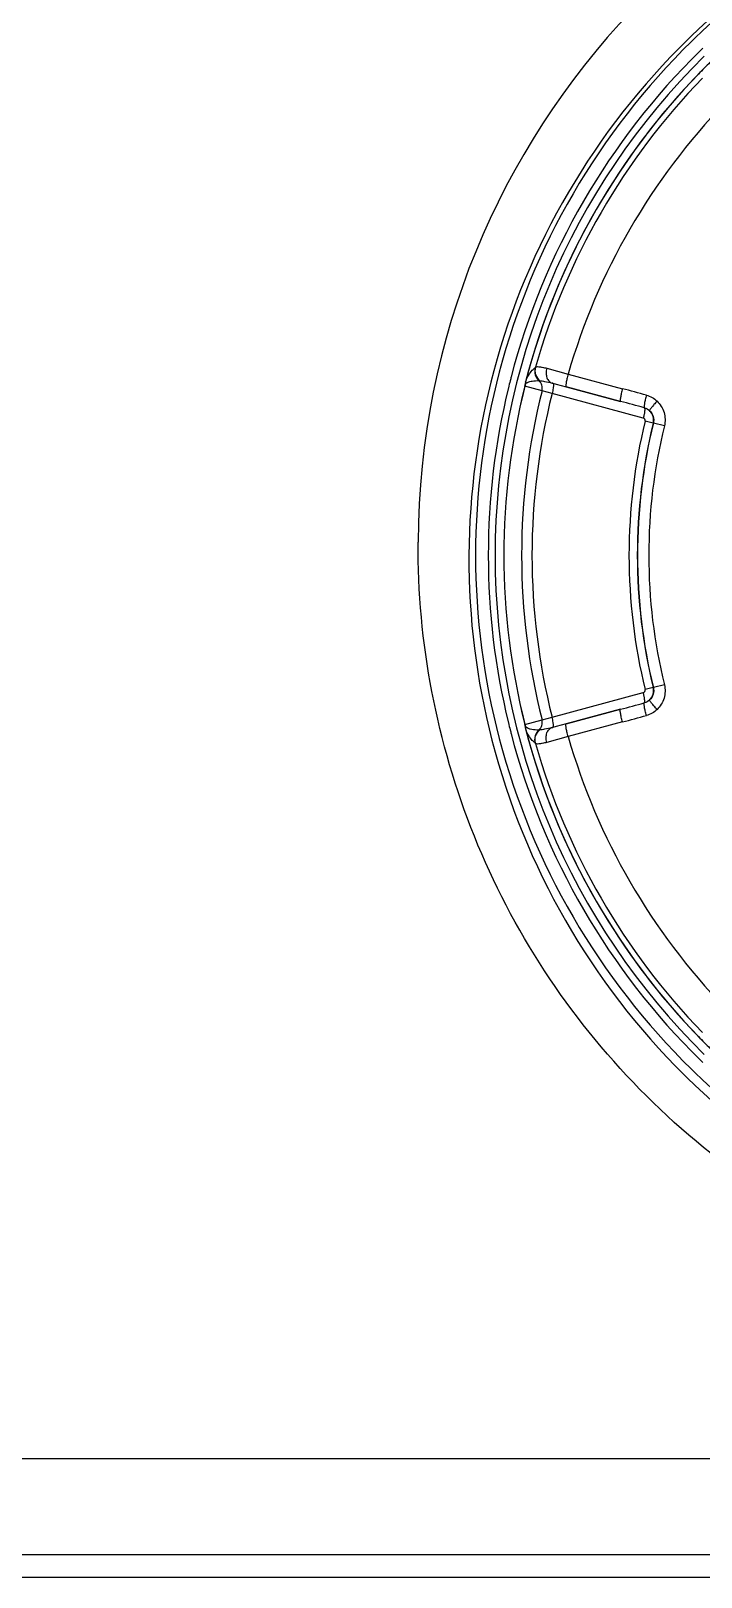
# Model space of a CAD drawing. Header units: millimetres. Extents: x -1584 to 3730, y -1918 to 2655.
# Drawn here: x 579.8 to 606.2, y -141.1 to -80.4 of the extents above; entities that cross this region are included whole.
import ezdxf

# ---------------------------------------------------------------- set-up
doc = ezdxf.new("R2010")
doc.units = ezdxf.units.MM
doc.header["$LTSCALE"] = 65.395
doc.layers.add('GEOM', color=7, linetype='CONTINUOUS')

msp = doc.modelspace()

# ---------------------------------------------------------------- linework, layer by layer
at = {"layer": 'GEOM', "linetype": 'Continuous'}
for p, q in [((600.1, -93.604), (600.934, -93.833)), ((600.934, -93.833), (603.069, -94.405)), ((599.238, -94.306), (599.238, -94.305)), ((599.911, -94.486), (599.238, -94.306)), ((599.25, -94.234), (599.249, -94.234)), ((599.264, -94.14), (599.264, -94.14)), ((600.304, -94.596), (599.911, -94.486)), ((603.888, -95.556), (600.304, -94.596)), ((600.306, -94.184), (600.337, -94.192)), ((600.337, -94.192), (600.306, -94.184)), ((600.337, -94.192), (600.469, -94.227)), ((600.469, -94.227), (600.858, -94.331)), ((600.858, -94.331), (602.992, -94.903)), ((602.992, -94.903), (600.858, -94.331)), ((604.278, -95.754), (603.961, -95.676)), ((604.282, -95.755), (604.278, -95.754)), ((604.714, -95.86), (604.282, -95.755)), ((604.278, -106.146), (603.961, -106.224)), ((604.278, -106.146), (604.282, -106.145)), ((604.714, -106.04), (604.282, -106.145)), ((600.304, -107.304), (603.888, -106.344)), ((599.238, -107.594), (599.911, -107.414)), ((599.911, -107.414), (600.304, -107.304)), ((602.992, -106.997), (600.858, -107.569)), ((600.858, -107.569), (602.992, -106.997)), ((599.238, -107.594), (599.238, -107.595)), ((599.249, -107.666), (599.264, -107.76)), ((599.25, -107.666), (599.249, -107.666)), ((599.264, -107.76), (599.264, -107.76)), ((600.934, -108.067), (600.1, -108.296)), ((600.337, -107.708), (600.306, -107.716)), ((600.306, -107.716), (600.337, -107.708)), ((600.469, -107.673), (600.337, -107.708)), ((600.858, -107.569), (600.469, -107.673)), ((603.069, -107.495), (600.934, -108.067)), ((731.341, -136.432), (259.777, -136.432)), ((731.341, -140.208), (259.777, -140.208)), ((499.559, -141.081), (731.341, -141.081))]:
    msp.add_line(p, q, dxfattribs=at)
for points in [[(599.249, -94.234), (599.246, -94.261), (599.238, -94.305)], [(599.264, -94.14), (599.261, -94.153), (599.249, -94.234)], [(599.238, -107.595), (599.246, -107.639), (599.249, -107.666)]]:
    msp.add_lwpolyline(points, dxfattribs=at)
for centre, radius, start, end in [((625.559, -100.575), 30.517, 93.28787, 179.73209), ((625.56, -101.094), 28.519, 105.87756, 133.98437), ((625.559, -100.95), 28.259, 105.42078, 134.06976), ((625.563, -101.095), 28.522, 134.32335, 164.9691), ((625.559, -100.95), 28.259, 134.40946, 165.24082), ((625.597, -101.131), 28.571, 133.98571, 134.32192), ((625.559, -100.95), 28.259, 134.06976, 134.40946), ((625.559, -100.95), 27.493, 134.5248, 225.4752), ((625.559, -100.95), 27.493, 134.5248, 225.4752), ((625.559, -100.95), 27.759, 134.47491, 165.36398), ((625.559, -100.95), 27.759, 134.12818, 134.47491), ((625.559, -100.95), 27.162, 134.51942, 165.48058), ((625.559, -100.95), 27.162, 134.51942, 135.8922), ((625.559, -100.95), 27.162, 135.8922, 164.1078), ((625.559, -100.95), 26.94, 135.91063, 164.08937), ((625.559, -100.95), 25.632, 136.12013, 163.87987), ((625.559, -100.95), 27.162, 164.1078, 165.48058), ((625.69, -101.11), 28.649, 165.00656, 179.67998), ((625.559, -100.95), 28.259, 165.24082, 180), ((625.559, -100.95), 27.759, 165.69923, 166.28462), ((625.559, -100.95), 27.759, 165.36398, 165.69923), ((600.124, -93.717), 0.5, 164.15013, 228.19027), ((599.523, -94.388), 0.4, 345.82059, 48.07365), ((625.559, -100.95), 27.759, 166.28462, 180), ((625.559, -100.95), 27.147, 165.83205, 194.16795), ((625.559, -100.95), 27.146, 165.83205, 194.16795), ((625.559, -100.95), 26.45, 165.85363, 194.14637), ((598.852, -94.208), 0.399, 345.84607, 356.29478), ((599.736, -94.261), 0.487, 174.86742, 176.84319), ((599.412, -94.361), 0.206, 140.45229, 141.95049), ((599.736, -94.261), 0.487, 168.55688, 174.86598), ((599.735, -94.261), 0.486, 165.67163, 168.55391), ((599.511, -94.485), 0.366, 118.52086, 121.65036), ((625.559, -100.95), 26.042, 165.87764, 194.12236), ((559.582, -256.73), 168.049, 74.67055, 75.00269), ((506.391, -455.428), 373.242, 74.85168, 75.00012), ((603.792, -95.635), 0.5, 346.28699, 46.54349), ((625.559, -100.95), 22.233, 166.27873, 193.72127), ((625.559, -100.95), 21.906, 166.27873, 193.72127), ((625.559, -100.95), 21.901, 166.27901, 193.72099), ((625.559, -100.95), 21.457, 166.27901, 193.72099), ((625.692, -101.076), 28.651, 179.74712, 194.42984), ((625.559, -100.95), 28.259, 180, 194.75919), ((625.559, -100.95), 27.759, 180, 193.7136), ((603.792, -106.265), 0.5, 313.45653, 13.71301), ((506.389, 253.536), 373.251, 284.99988, 285.14832), ((599.523, -107.512), 0.4, 311.92193, 14.17887), ((559.583, 54.825), 168.043, 284.99731, 285.32945), ((625.559, -100.95), 27.759, 193.7136, 194.30068), ((625.559, -100.95), 27.759, 194.30068, 194.63593), ((625.559, -100.95), 27.759, 194.63593, 225.52502), ((598.852, -107.692), 0.399, 3.70444, 14.15472), ((599.411, -107.54), 0.205, 218.04744, 219.06141), ((599.736, -107.639), 0.487, 183.15662, 184.62052), ((599.736, -107.639), 0.487, 184.62028, 188.51645), ((599.736, -107.639), 0.487, 188.51924, 194.32656), ((625.559, -100.95), 27.162, 194.51942, 195.8922), ((625.559, -100.95), 27.162, 194.51942, 225.48058), ((600.124, -108.183), 0.5, 131.81989, 195.85183), ((625.559, -100.95), 25.632, 196.12013, 223.87987), ((625.563, -101.09), 28.522, 194.46796, 225.26135), ((625.559, -100.95), 28.259, 194.75919, 225.59054), ((625.559, -100.95), 27.162, 195.8922, 224.1078), ((625.559, -100.95), 26.94, 195.91063, 224.08937), ((625.559, -100.95), 27.162, 224.1078, 225.48058), ((625.559, -100.95), 27.759, 225.52502, 225.87176), ((625.597, -101.054), 28.572, 225.26302, 225.59906), ((625.559, -100.95), 28.259, 225.59054, 225.93023), ((625.559, -100.95), 28.259, 225.93023, 254.57922), ((625.56, -101.092), 28.519, 225.60019, 253.93081)]:
    msp.add_arc(centre, radius, start, end, dxfattribs=at)
for points, knots in [([(599.264, -94.14), (599.317, -93.991), (599.42, -93.782), (599.584, -93.619), (599.643, -93.581)], [0, 0, 0, 0, 0.693021, 1, 1, 1, 1]), ([(599.336, -94.164), (599.345, -94.159), (599.377, -94.143), (599.411, -94.131), (599.437, -94.124)], [0, 0, 0, 0, 0.266422, 1, 1, 1, 1]), ([(599.437, -94.124), (599.467, -94.115), (599.583, -94.09), (599.703, -94.086), (599.791, -94.09)], [0, 0, 0, 0, 0.263586, 1, 1, 1, 1]), ([(599.651, -93.565), (599.625, -93.658), (599.63, -93.866), (599.753, -94.034), (599.83, -94.093)], [0, 0, 0, 0, 0.498106, 1, 1, 1, 1]), ([(599.643, -93.581), (599.644, -93.581), (599.647, -93.575), (599.649, -93.57), (599.651, -93.565)], [0, 0, 0, 0, 0.116284, 1, 1, 1, 1]), ([(599.651, -93.565), (599.658, -93.551), (599.71, -93.536), (599.797, -93.539), (599.936, -93.561), (600.04, -93.587), (600.1, -93.604)], [0, 0, 0, 0, 0.099683, 0.297657, 0.599982, 1, 1, 1, 1]), ([(599.791, -94.09), (599.792, -94.09), (599.805, -94.091), (599.819, -94.092), (599.83, -94.093)], [0, 0, 0, 0, 0.119526, 1, 1, 1, 1]), ([(599.83, -94.093), (599.891, -94.096), (600.051, -94.122), (600.209, -94.158), (600.306, -94.184)], [0, 0, 0, 0, 0.375635, 1, 1, 1, 1]), ([(600.1, -93.604), (600.082, -93.666), (600.065, -93.792), (600.092, -93.971), (600.172, -94.115), (600.261, -94.172), (600.306, -94.184)], [0, 0, 0, 0, 0.28904, 0.557234, 0.792097, 1, 1, 1, 1]), ([(600.934, -93.833), (600.918, -93.895), (600.889, -94.01), (600.862, -94.147), (600.85, -94.236), (600.847, -94.284), (600.847, -94.313), (600.853, -94.33), (600.858, -94.331)], [0, 0, 0, 0, 0.376116, 0.695926, 0.819239, 0.912115, 0.971628, 1, 1, 1, 1]), ([(599.253, -94.23), (599.259, -94.223), (599.278, -94.202), (599.302, -94.184), (599.319, -94.174)], [0, 0, 0, 0, 0.300694, 1, 1, 1, 1]), ([(600.356, -94.318), (600.355, -94.338), (600.344, -94.432), (600.323, -94.524), (600.304, -94.596)], [0, 0, 0, 0, 0.215715, 1, 1, 1, 1]), ([(600.337, -94.192), (600.35, -94.195), (600.362, -94.25), (600.359, -94.288), (600.356, -94.318)], [0, 0, 0, 0, 0.314915, 1, 1, 1, 1]), ([(603.069, -94.405), (603.052, -94.467), (603.024, -94.581), (602.997, -94.718), (602.984, -94.808), (602.981, -94.856), (602.982, -94.885), (602.988, -94.902), (602.992, -94.903)], [0, 0, 0, 0, 0.376103, 0.695917, 0.819234, 0.912114, 0.971629, 1, 1, 1, 1]), ([(604.009, -94.66), (603.993, -94.718), (603.965, -94.828), (603.938, -94.96), (603.924, -95.049), (603.919, -95.098), (603.919, -95.131), (603.922, -95.15), (603.926, -95.155)], [0, 0, 0, 0, 0.361258, 0.673603, 0.797796, 0.895144, 0.962629, 1, 1, 1, 1]), ([(603.926, -95.155), (603.931, -95.159), (603.938, -95.174), (603.945, -95.219), (603.94, -95.302), (603.921, -95.421), (603.901, -95.509), (603.888, -95.556)], [0, 0, 0, 0, 0.044984, 0.115733, 0.337115, 0.644949, 1, 1, 1, 1]), ([(604.427, -94.895), (604.386, -94.938), (604.312, -95.021), (604.228, -95.121), (604.177, -95.189), (604.152, -95.227), (604.139, -95.252), (604.133, -95.268), (604.136, -95.273)], [0, 0, 0, 0, 0.374731, 0.691497, 0.814316, 0.907968, 0.969619, 1, 1, 1, 1]), ([(604.136, -95.273), (604.199, -95.331), (604.298, -95.486), (604.303, -95.67), (604.282, -95.755)], [0, 0, 0, 0, 0.495921, 1, 1, 1, 1]), ([(604.427, -94.895), (604.553, -95.014), (604.747, -95.325), (604.755, -95.691), (604.714, -95.86)], [0, 0, 0, 0, 0.499381, 1, 1, 1, 1]), ([(603.961, -95.676), (603.967, -95.652), (603.958, -95.596), (603.912, -95.563), (603.888, -95.556)], [0, 0, 0, 0, 0.502184, 1, 1, 1, 1]), ([(656.075, -100.432), (656.093, -104.353), (654.576, -112.318), (647.91, -122.506), (637.73, -129.45), (625.559, -131.918), (613.387, -129.45), (603.207, -122.506), (596.542, -112.318), (595.024, -104.353), (595.042, -100.432)], [0, 0, 0, 0, 0.123101, 0.247266, 0.373034, 0.5, 0.626966, 0.752734, 0.876898, 1, 1, 1, 1]), ([(603.888, -106.344), (603.912, -106.337), (603.958, -106.304), (603.967, -106.248), (603.961, -106.224)], [0, 0, 0, 0, 0.497816, 1, 1, 1, 1]), ([(604.282, -106.145), (604.303, -106.23), (604.298, -106.414), (604.199, -106.569), (604.136, -106.627)], [0, 0, 0, 0, 0.50408, 1, 1, 1, 1]), ([(604.714, -106.04), (604.755, -106.209), (604.747, -106.575), (604.553, -106.886), (604.427, -107.005)], [0, 0, 0, 0, 0.500619, 1, 1, 1, 1]), ([(603.926, -106.745), (603.931, -106.741), (603.938, -106.726), (603.945, -106.681), (603.94, -106.598), (603.921, -106.479), (603.901, -106.391), (603.888, -106.344)], [0, 0, 0, 0, 0.044983, 0.115731, 0.33711, 0.644943, 1, 1, 1, 1]), ([(604.009, -107.24), (603.993, -107.182), (603.965, -107.072), (603.938, -106.94), (603.924, -106.851), (603.919, -106.802), (603.919, -106.769), (603.922, -106.75), (603.926, -106.745)], [0, 0, 0, 0, 0.361263, 0.67361, 0.797803, 0.89515, 0.962633, 1, 1, 1, 1]), ([(604.427, -107.005), (604.386, -106.962), (604.312, -106.879), (604.228, -106.779), (604.177, -106.711), (604.152, -106.673), (604.139, -106.648), (604.133, -106.632), (604.136, -106.628)], [0, 0, 0, 0, 0.374738, 0.691503, 0.81432, 0.907969, 0.969618, 1, 1, 1, 1]), ([(600.356, -107.582), (600.355, -107.562), (600.344, -107.468), (600.323, -107.376), (600.304, -107.304)], [0, 0, 0, 0, 0.215714, 1, 1, 1, 1]), ([(603.069, -107.495), (603.052, -107.433), (603.024, -107.319), (602.997, -107.182), (602.984, -107.092), (602.981, -107.044), (602.982, -107.015), (602.988, -106.998), (602.992, -106.997)], [0, 0, 0, 0, 0.376103, 0.695917, 0.819234, 0.912114, 0.971629, 1, 1, 1, 1]), ([(599.451, -107.78), (599.435, -107.776), (599.363, -107.754), (599.29, -107.716), (599.252, -107.669)], [0, 0, 0, 0, 0.21116, 1, 1, 1, 1]), ([(599.643, -108.319), (599.584, -108.281), (599.42, -108.118), (599.317, -107.909), (599.264, -107.76)], [0, 0, 0, 0, 0.30698, 1, 1, 1, 1]), ([(599.791, -107.81), (599.763, -107.811), (599.649, -107.813), (599.534, -107.803), (599.451, -107.78)], [0, 0, 0, 0, 0.241648, 1, 1, 1, 1]), ([(599.651, -108.335), (599.625, -108.242), (599.63, -108.034), (599.753, -107.866), (599.83, -107.807)], [0, 0, 0, 0, 0.498105, 1, 1, 1, 1]), ([(599.83, -107.807), (599.825, -107.807), (599.812, -107.808), (599.799, -107.809), (599.791, -107.81)], [0, 0, 0, 0, 0.376, 1, 1, 1, 1]), ([(600.306, -107.716), (600.209, -107.743), (600.051, -107.778), (599.891, -107.804), (599.83, -107.807)], [0, 0, 0, 0, 0.624378, 1, 1, 1, 1]), ([(600.1, -108.296), (600.082, -108.234), (600.065, -108.108), (600.092, -107.929), (600.172, -107.785), (600.261, -107.728), (600.306, -107.716)], [0, 0, 0, 0, 0.28904, 0.557235, 0.792098, 1, 1, 1, 1]), ([(600.337, -107.708), (600.35, -107.705), (600.362, -107.65), (600.359, -107.612), (600.356, -107.582)], [0, 0, 0, 0, 0.314912, 1, 1, 1, 1]), ([(600.934, -108.067), (600.918, -108.005), (600.889, -107.89), (600.862, -107.753), (600.85, -107.664), (600.847, -107.616), (600.847, -107.587), (600.853, -107.57), (600.858, -107.569)], [0, 0, 0, 0, 0.376105, 0.695911, 0.819225, 0.912105, 0.971623, 1, 1, 1, 1]), ([(599.651, -108.335), (599.65, -108.333), (599.648, -108.328), (599.646, -108.321), (599.643, -108.319)], [0, 0, 0, 0, 0.372709, 1, 1, 1, 1]), ([(600.1, -108.296), (600.04, -108.313), (599.936, -108.339), (599.797, -108.361), (599.71, -108.364), (599.658, -108.349), (599.651, -108.335)], [0, 0, 0, 0, 0.40001, 0.702337, 0.900289, 1, 1, 1, 1])]:
    msp.add_open_spline(points, degree=3, knots=knots, dxfattribs=at)
for points in [[(604.009, -94.66), (604.163, -94.702), (604.31, -94.785), (604.427, -94.895)], [(603.926, -95.155), (604.003, -95.176), (604.077, -95.218), (604.136, -95.272)], [(604.136, -106.628), (604.077, -106.682), (604.003, -106.724), (603.926, -106.745)], [(604.427, -107.005), (604.31, -107.115), (604.163, -107.198), (604.009, -107.24)]]:
    msp.add_open_spline(points, degree=3, dxfattribs=at)

doc.saveas('drawing.dxf')
